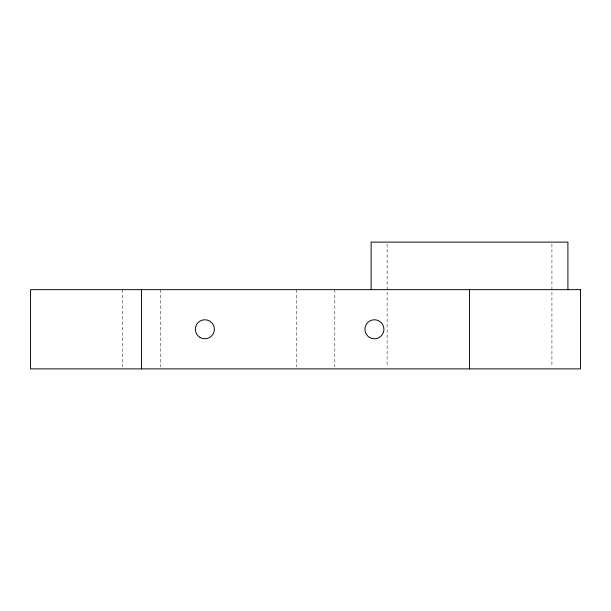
<?xml version="1.0" encoding="UTF-8"?>
<svg xmlns="http://www.w3.org/2000/svg" width="611" height="611" viewBox="0 0 611 611"><rect width="100%" height="100%" fill="white"/><g stroke="black" fill="none" stroke-linecap="round" stroke-linejoin="round"><path stroke-width="0.46" stroke-dasharray="3.06 2.29" d="M551.924 244.018L551.924 366.982M387.114 244.018L387.114 366.982M334.82 289.652L334.82 366.982M296.786 289.652L296.786 366.982M160.494 289.652L160.494 366.982M122.467 289.652L122.467 366.982"/><path stroke-width="0.92" d="M567.909 289.652L567.909 242.109L371.129 242.109L371.129 289.652M469.523 289.652L469.523 368.891M141.477 289.652L141.477 368.891M580.45 289.652L30.55 289.652L30.55 368.891L580.45 368.891L580.45 289.652M200.118 337.509A9.509 9.509 0 0 0 214.377 329.268A9.509 9.509 0 0 0 200.118 321.035A9.509 9.509 0 0 0 200.118 337.509M369.678 337.509A9.509 9.509 0 0 0 383.945 329.268A9.509 9.509 0 0 0 369.678 321.035A9.509 9.509 0 0 0 369.678 337.509"/></g></svg>
